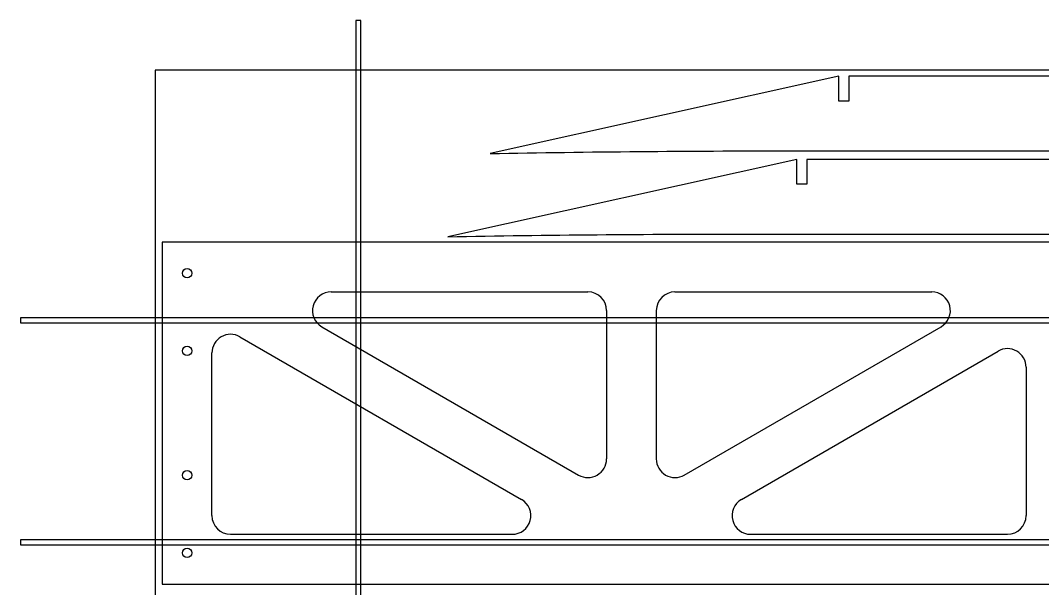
# Model space of a CAD drawing. Header units: inches. Extents: x -1514 to 1282, y -2074 to 286.
# Drawn here: x -1200.43 to -1159.33, y -1590.06 to -1567.2 of the extents above; entities that cross this region are included whole.
import ezdxf

# ---------------------------------------------------------------- set-up
doc = ezdxf.new("R2010")
doc.units = ezdxf.units.IN
doc.header["$LTSCALE"] = 0.1
doc.header["$MEASUREMENT"] = 0
doc.layers.add('pic', color=1, linetype='Continuous')

msp = doc.modelspace()

# ---------------------------------------------------------------- linework, layer by layer
at = {"color": 7, "linetype": 'Continuous', "lineweight": 25}
for p, q in [((-1187.93254, -1578.12246), (-1177.60917, -1578.12246)), ((-1174.10917, -1578.12246), (-1163.78581, -1578.12246)), ((-1176.85917, -1578.87246), (-1176.85917, -1584.8396)), ((-1174.85917, -1578.87246), (-1174.85917, -1584.8396)), ((-1188.30786, -1579.52179), (-1177.9845, -1585.48893)), ((-1173.73385, -1585.48893), (-1163.41048, -1579.52179)), ((-1191.60168, -1579.92796), (-1180.27832, -1586.47313)), ((-1171.44003, -1586.47313), (-1161.11667, -1580.50599)), ((-1192.72701, -1587.12246), (-1192.72701, -1580.57729)), ((-1159.99134, -1581.15532), (-1159.99134, -1587.12246)), ((-1191.97701, -1587.87246), (-1180.65364, -1587.87246)), ((-1171.0647, -1587.87246), (-1160.74134, -1587.87246))]:
    msp.add_line(p, q, dxfattribs=at)
for points in [[(-1129.8439, -1569.8744, 0.01257078), (-1139.63642, -1569.47354), (-1139.63642, -1570.47354), (-1140.43642, -1570.47354), (-1140.43642, -1569.46256, 0.00291711), (-1142.71102, -1569.44929), (-1152.71696, -1569.44929), (-1152.71696, -1570.44929), (-1153.11696, -1570.44929), (-1153.11696, -1569.44929), (-1167.11696, -1569.44929), (-1167.11696, -1570.44929), (-1167.51696, -1570.44929), (-1167.51696, -1569.44929), (-1181.5439, -1572.55687, -0.00448879), (-1169.56142, -1572.44929), (-1167.51696, -1572.44929), (-1167.11696, -1572.44929), (-1153.11696, -1572.44929), (-1152.71696, -1572.44929), (-1142.71102, -1572.44929, -0.00291711), (-1140.47142, -1572.46236), (-1139.68373, -1572.47317, -0.01257078), (-1130.04192, -1572.86786)], [(-1131.5348, -1573.22021, 0.01257078), (-1141.32732, -1572.81935), (-1141.32732, -1573.81935), (-1142.12732, -1573.81935), (-1142.12732, -1572.80837, 0.00291711), (-1144.40192, -1572.7951), (-1154.40786, -1572.7951), (-1154.40786, -1573.7951), (-1154.80786, -1573.7951), (-1154.80786, -1572.7951), (-1168.80786, -1572.7951), (-1168.80786, -1573.7951), (-1169.20786, -1573.7951), (-1169.20786, -1572.7951), (-1183.2348, -1575.90267, -0.00448879), (-1171.25232, -1575.7951), (-1169.20786, -1575.7951), (-1168.80786, -1575.7951), (-1154.80786, -1575.7951), (-1154.40786, -1575.7951), (-1144.40192, -1575.7951, -0.00291711), (-1142.16232, -1575.80816), (-1141.37463, -1575.81897, -0.01257078), (-1131.73282, -1576.21367)]]:
    msp.add_lwpolyline(points, format="xyb", dxfattribs=at)
msp.add_lwpolyline([(-1194.72701, -1576.12246), (-1194.72701, -1589.87246), (-1140.12351, -1589.87246), (-1140.12351, -1576.12246)], close=True, dxfattribs=at)
for centre in [(-1193.72701, -1577.37246), (-1193.72701, -1580.49746), (-1193.72701, -1585.49746), (-1193.72701, -1588.62246)]:
    msp.add_circle(centre, 0.1875, dxfattribs=at)
for centre, start, end in [((-1187.93254, -1578.87246), 90, 239.971089), ((-1177.60917, -1578.87246), 0, 90), ((-1174.10917, -1578.87246), 90, 180), ((-1163.78581, -1578.87246), 300.028911, 90), ((-1191.97701, -1580.57729), 59.971089, 180), ((-1160.74134, -1581.15532), 0, 120.028911), ((-1177.60917, -1584.8396), 239.971089, 0), ((-1174.10917, -1584.8396), 180, 300.028911), ((-1180.65364, -1587.12246), 270, 59.971089), ((-1171.0647, -1587.12246), 120.028911, 270), ((-1191.97701, -1587.12246), 180, 270), ((-1160.74134, -1587.12246), 270, 0)]:
    msp.add_arc(centre, 0.75, start, end, dxfattribs=at)
at = {"layer": 'pic'}
for points in [[(-1186.9346, -1615.20382), (-1186.7346, -1615.20382), (-1186.7346, -1567.20382), (-1186.9346, -1567.20382)], [(-1200.42527, -1579.36296), (-1070.42527, -1579.36296), (-1070.42527, -1579.16296), (-1200.42527, -1579.16296)], [(-1200.42527, -1588.29659), (-1070.42527, -1588.29659), (-1070.42527, -1588.09659), (-1200.42527, -1588.09659)]]:
    msp.add_lwpolyline(points, close=True, dxfattribs=at)
at = {"layer": 'pic', "color": 1}
msp.add_lwpolyline([(-1195.00188, -1612.20503), (-1081.50188, -1612.20503), (-1081.50188, -1569.20503), (-1195.00188, -1569.20503)], close=True, dxfattribs=at)

doc.saveas('drawing.dxf')
